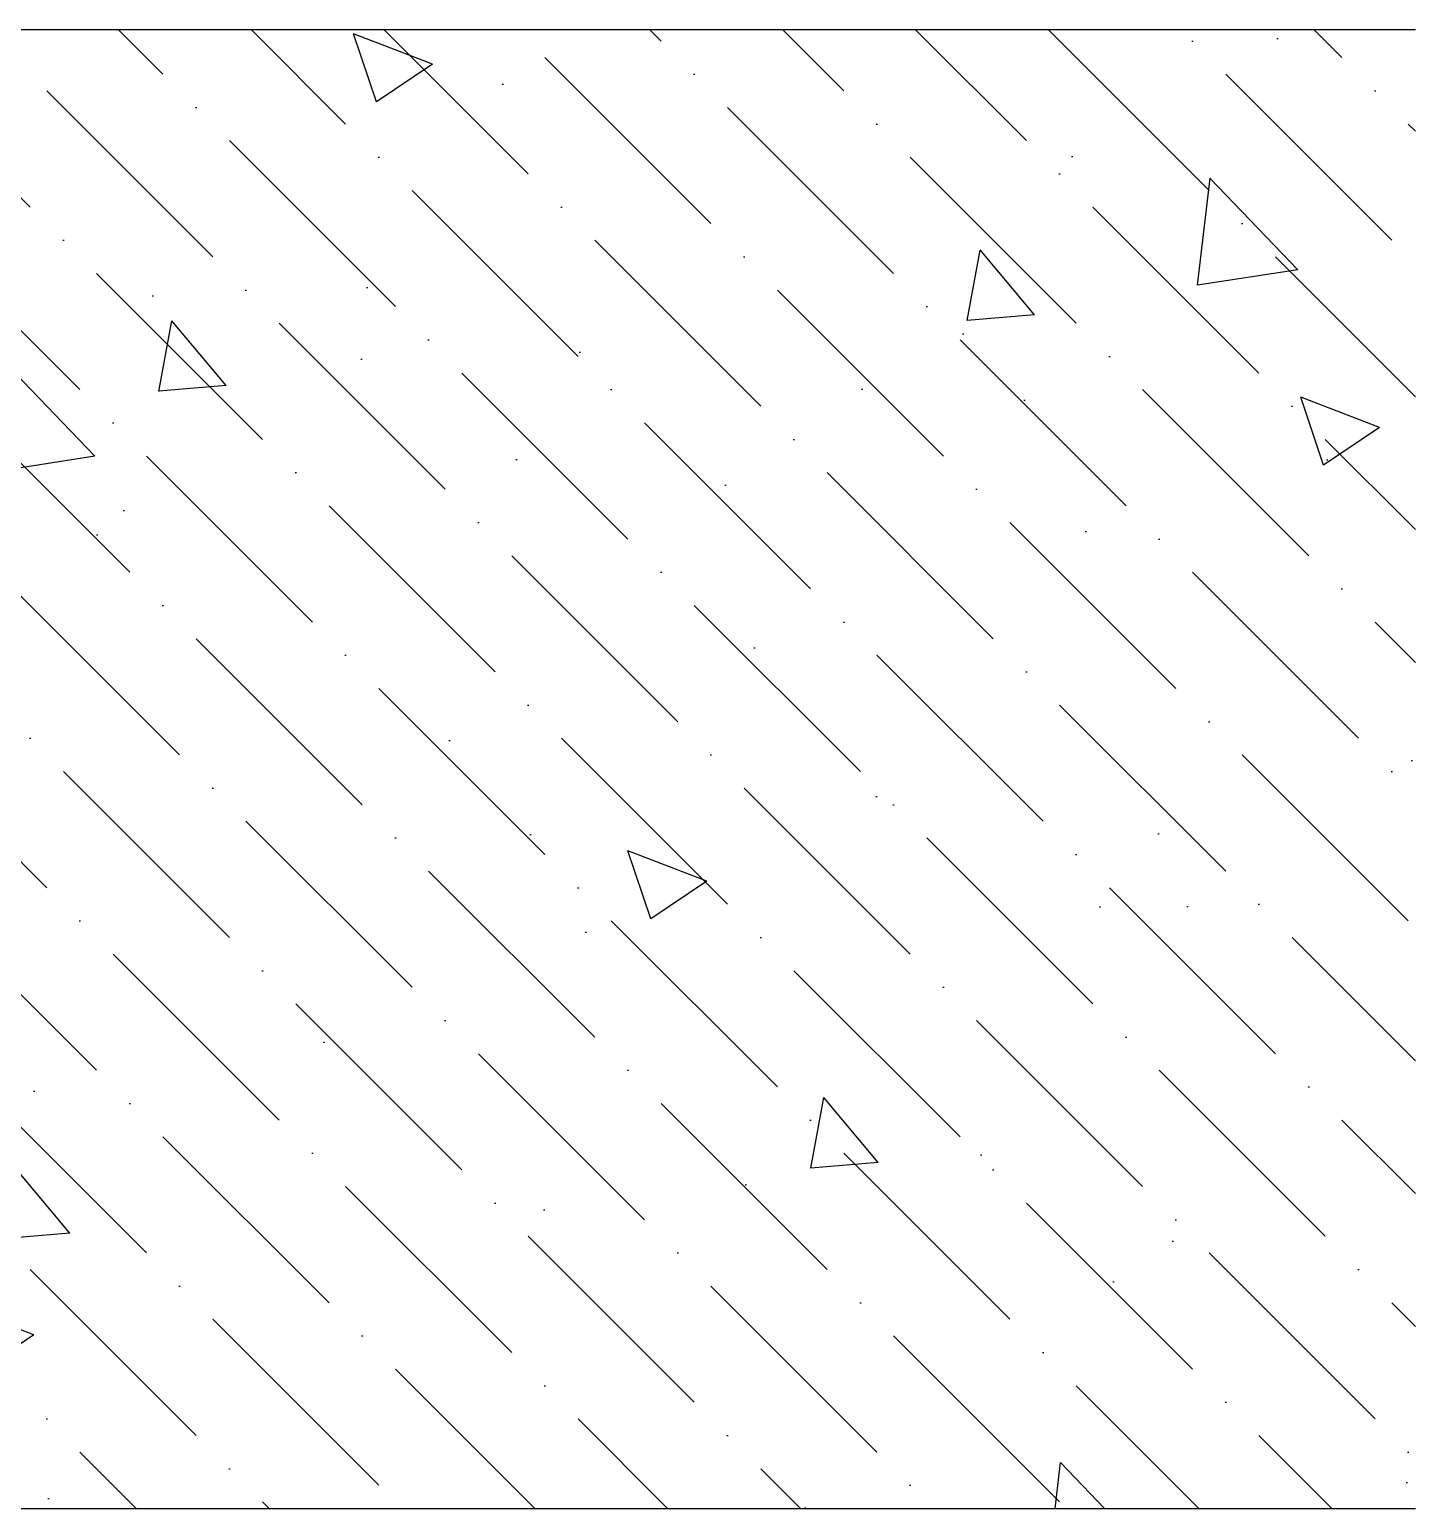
# Model space of a CAD drawing. Header units: millimetres. Extents: x 51249 to 2766742, y -599687 to -1280.
# Drawn here: x 52623.5 to 52810.8, y -120360.5 to -120160.5 of the extents above; entities that cross this region are included whole.
import ezdxf

# ---------------------------------------------------------------- set-up
doc = ezdxf.new("R2010")
doc.units = ezdxf.units.MM
doc.header["$LTSCALE"] = 10
doc.layers.add('A-土建墙（含管井、立管）', color=6, linetype='Continuous')
doc.layers.add('D-节点填充', color=250, linetype='Continuous')

msp = doc.modelspace()

# ---------------------------------------------------------------- hatches: boundary and pattern name
at = {"layer": 'D-节点填充'}
h = msp.add_hatch(dxfattribs=at)
h.set_pattern_fill('ANSI36', color=256, scale=8, style=0)
h.set_pattern_definition([(135, (369725.34, 1920.011), (-6.7351921, 24.69570433), [31.75, -6.35, 0, -6.35])])
h.paths.add_polyline_path([(52548.83, -120160.51), (52548.83, -120360.51), (52810.83, -120360.51), (52810.83, -120160.51)])
h = msp.add_hatch(dxfattribs=at)
h.set_pattern_fill('AR-CONC', color=256, scale=0.6, style=0)
h.set_pattern_definition([(130, (53242.38, -120495.24), (-109.311, -9.563), [11.43, -125.73]), (185, (53242.38, -120495.24), (21.146, 114.634), [9.144, -100.584]), (79.549, (53233.27, -120496.04), (-88.166, 105.07), [9.714, -106.854]), (133.816, (53242.38, -120464.76), (-162.647, -25.225), [17.145, -188.595]), (83.364, (53228.83, -120466.86), (-142.443, 148.455), [14.57, -160.28]), (188.816, (53242.38, -120464.76), (-142.443, 148.455), [13.716, -150.876]), (159, (53227.14, -120472.38), (-90.969, -61.359), [11.43, -125.73]), (214, (53227.14, -120472.38), (-37.081, 110.513), [9.144, -100.584]), (108.549, (53219.56, -120477.49), (-128.05, 49.154), [9.714, -106.854]), (142.5, (53242.382, -120495.24), (-1.8532, 50.733), [0, -99.3648, 0, -102.108, 0, -100.965]), (172.5, (53242.38, -120495.24), (-40.0918, 60.1083), [0, -58.2168, 0, -97.0788, 0, -38.481]), (212.5, (53276.367, -120495.24), (-81.3544, -3.4372), [0, -38.1, 0, -118.872, 0, -157.734]), (222.5, (53291.61, -120495.24), (-88.8775, 15.256), [0, -49.53, 0, -78.943, 0, -112.014])])
h.paths.add_polyline_path([(52548.83, -120160.51), (52548.83, -120360.51), (52810.83, -120360.51), (52810.83, -120160.51)])

# ---------------------------------------------------------------- linework, layer by layer
at = {"layer": 'A-土建墙（含管井、立管）', "color": 6}
for p, q in [((52548.83, -120160.51), (52810.83, -120160.51)), ((52548.83, -120360.51), (52810.83, -120360.51))]:
    msp.add_line(p, q, dxfattribs=at)

doc.saveas('drawing.dxf')
